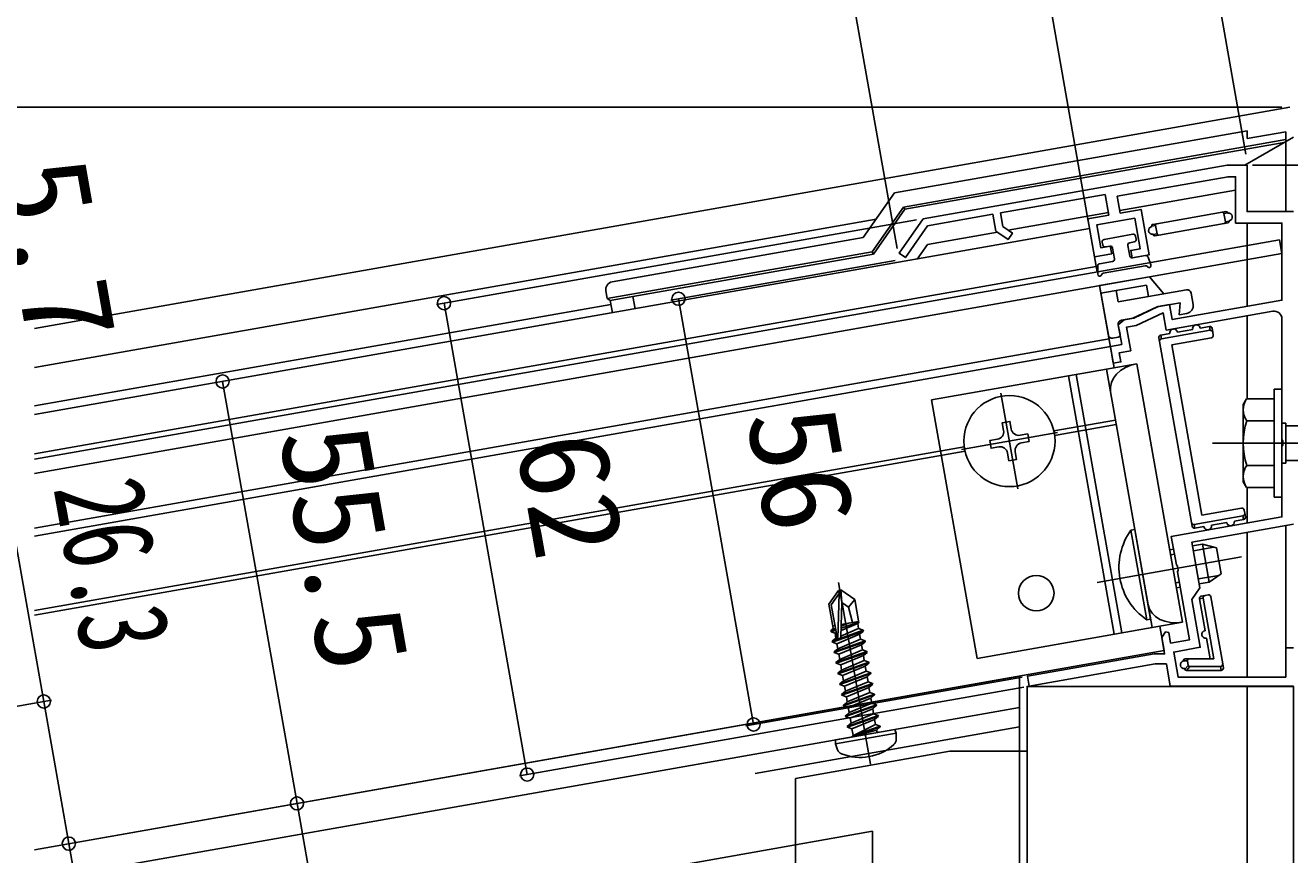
# Model space of a CAD drawing. Units: millimetres, scale not verified. Extents: x -700 to 700, y -1044 to 1037.
# Drawn here: x 161.3 to 325, y 599.5 to 706.9 of the extents above; entities that cross this region are included whole.
import ezdxf
from ezdxf.enums import TextEntityAlignment as Align

# ---------------------------------------------------------------- set-up
doc = ezdxf.new("R2010")
doc.units = ezdxf.units.MM
doc.header["$LTSCALE"] = 6
for name, color, linetype in [('0-3_YKK_11', 7, 'Continuous'), ('0-4_YKK_12', 2, 'Continuous'), ('0-5_YKK_13', 4, 'Continuous'), ('0-6_YKK_D', 6, 'Continuous')]:
    doc.layers.add(name, color=color, linetype=linetype)
doc.styles.add('ＭＳ ゴシック', font='')
doc.styles.get('ＭＳ ゴシック').set_extended_font_data('MS Gothic')

msp = doc.modelspace()

# ---------------------------------------------------------------- linework, layer by layer
at = {"layer": '0-3_YKK_11'}
for points in [[(277.54, 681.839), (316.9, 688.779), (319.5, 688.779), (319.5, 682.779), (325.5, 682.779)], [(322.826, 669.854), (309.029, 667.421), (308.636, 669.652), (305.139, 668.022), (303.885, 667.801), (304.424, 664.748), (302.946, 664.487), (303.155, 663.306), (302.17, 663.132), (301.788, 665.298), (303.265, 665.559), (302.814, 668.119), (303.58, 668.762), (304.835, 668.984), (307.987, 670.453), (309.464, 670.714), (309.806, 668.777), (324, 671.279), (324, 681.279), (318, 681.279), (318, 687.279), (317.031, 687.279), (302.674, 684.748), (303.056, 682.581), (305.764, 683.059), (306.806, 677.15), (304.59, 676.759), (304.417, 677.744), (305.648, 677.961), (304.953, 681.9), (300.029, 681.032), (300.55, 678.078), (301.781, 678.295), (301.955, 677.31), (299.739, 676.919), (298.871, 681.843), (301.579, 682.321), (301.11, 684.98), (287.569, 682.592), (287.879, 680.833)], [(287.879, 680.833), (289.108, 679.973), (288.534, 679.154), (286.966, 680.252), (286.584, 682.418), (278.122, 680.926), (275.239, 676.81), (274.42, 677.383), (277.54, 681.839)], [(325.5, 621.279), (309.55, 621.279), (309.038, 624.179), (307.579, 624.179), (291.268, 621.303), (291.042, 622.584), (307.465, 625.479), (308.809, 625.479), (308.434, 627.604), (308.945, 628.334), (309.337, 628.247), (309.58, 626.868), (312.042, 627.302), (310.489, 636.108), (310.575, 636.309), (310.48, 636.851), (310.33, 637.01), (309.68, 640.695), (324, 643.22), (324, 652.321), (324.12, 652.504), (324.12, 653.054), (324, 653.238), (324, 668.869)], [(325.5, 642.266), (312.351, 639.948), (313.392, 634.039), (312.338, 632.533), (313.432, 626.328), (309.985, 625.721), (310.557, 622.479), (324.5, 622.479), (324.5, 626.279), (325.5, 626.279)]]:
    msp.add_lwpolyline(points, dxfattribs=at)
msp.add_arc((323, 668.869), 1, 360, 99.99998, dxfattribs=at)
at = {"layer": '0-4_YKK_12'}
for p, q in [((162.47, 667.646), (325.009, 696.306)), ((162.47, 662.581), (271.46, 681.799)), ((299.097, 680.562), (162.47, 656.471)), ((299.097, 680.562), (300.086, 674.949)), ((299.965, 675.638), (162.47, 651.394)), ((300.399, 673.177), (302.274, 662.541)), ((162.47, 657.593), (237.108, 670.754)), ((162.47, 640.732), (301.788, 665.297)), ((289.812, 646.838), (287.624, 659.247)), ((302.453, 655.768), (294.469, 654.36)), ((302.557, 655.177), (294.573, 653.769)), ((282.513, 651.949), (294.922, 654.137)), ((282.863, 652.314), (162.47, 631.085)), ((282.967, 651.723), (162.47, 630.476)), ((315, 652.779), (417.109, 652.779)), ((300.059, 634.74), (318.771, 638.04)), ((270.713, 611.18), (266.563, 634.717)), ((308.178, 629.058), (308.734, 625.905)), ((162.47, 600.115), (308.734, 625.905)), ((290.041, 622.609), (162.47, 600.115)), ((290.041, 622.609), (162.47, 600.115)), ((290.041, 622.609), (290.041, 595.7)), ((319.5, 621.274), (319.5, 520.391)), ((162.47, 596.053), (290.041, 618.547)), ((255.774, 609.967), (290.041, 616.009)), ((261, 609.344), (281, 612.87)), ((281, 612.87), (290.035, 612.87)), ((290.041, 612.87), (291.006, 612.87)), ((291, 612.87), (291, 520.391)), ((261, 609.344), (261, 590.581))]:
    msp.add_line(p, q, dxfattribs=at)
msp.add_lwpolyline([(325.5, 597.431), (325.5, 621.274), (291, 621.274), (291, 520.391)], dxfattribs=at)
at = {"layer": '0-5_YKK_13'}
for p, q in [((273.832, 685.187), (319.5, 693.239)), ((319.5, 693.239), (319.5, 692.224)), ((319.5, 692.224), (324.5, 693.105)), ((324.5, 693.105), (324.5, 692.09)), ((324.5, 692.09), (274.995, 683.361)), ((275.184, 683.065), (324.5, 691.761)), ((319.2, 688.779), (325.5, 692.417)), ((324.5, 692.09), (324.5, 691.761)), ((324.5, 691.761), (324.5, 682.779)), ((269.776, 679.394), (273.832, 685.187)), ((318, 685.538), (303.001, 682.893)), ((274.995, 683.361), (270.939, 677.569)), ((271.128, 677.273), (275.184, 683.065)), ((274.995, 683.361), (275.184, 683.065)), ((316.759, 682.78), (316.265, 682.693)), ((301.524, 682.632), (288.548, 680.345)), ((307.798, 681.2), (307.304, 681.113)), ((307.798, 681.2), (316.265, 682.693)), ((316.526, 681.216), (308.058, 679.723)), ((316.498, 682.531), (316.99, 682.618)), ((316.689, 681.448), (316.498, 682.531)), ((316.526, 681.216), (317.019, 681.303)), ((317.181, 681.535), (316.689, 681.448)), ((316.999, 682.569), (316.99, 682.618)), ((317.181, 681.535), (317.173, 681.584)), ((319.5, 670.486), (319.5, 681.279)), ((287.179, 680.103), (278.091, 678.501)), ((304.71, 679.827), (300.967, 679.167)), ((305.057, 679.583), (305.127, 679.189)), ((307.142, 680.881), (307.635, 680.968)), ((307.142, 680.881), (307.151, 680.832)), ((307.325, 679.847), (307.333, 679.798)), ((307.826, 679.885), (307.333, 679.798)), ((307.565, 679.636), (308.058, 679.723)), ((307.826, 679.885), (307.635, 680.968)), ((323.69, 679.111), (162.47, 650.683)), ((237.267, 673.662), (269.776, 679.394)), ((278.091, 678.501), (276.774, 676.62)), ((300.724, 678.819), (300.793, 678.425)), ((301.732, 678.286), (301.141, 678.182)), ((302.079, 678.043), (302.322, 676.664)), ((304.049, 678.39), (304.292, 677.011)), ((304.292, 678.738), (304.883, 678.842)), ((324.003, 677.338), (323.69, 679.111)), ((324.003, 677.338), (162.47, 648.855)), ((270.939, 677.569), (236.631, 671.519)), ((239.961, 671.777), (271.128, 677.273)), ((270.939, 677.569), (271.128, 677.273)), ((300.391, 676.019), (302.079, 676.316)), ((306.328, 677.066), (304.64, 676.768)), ((307.026, 675.871), (306.662, 676.873)), ((300.143, 674.657), (300.143, 675.723)), ((300.628, 674.563), (300.638, 674.59)), ((306.302, 675.741), (300.868, 674.783)), ((306.603, 675.616), (306.584, 675.638)), ((300.399, 673.177), (306.856, 674.315)), ((300.399, 673.177), (301.527, 666.776)), ((306.481, 673.234), (300.572, 672.192)), ((306.481, 673.234), (306.742, 671.757)), ((308.711, 672.104), (306.856, 674.315)), ((236.631, 671.519), (236.457, 672.506)), ((236.631, 671.519), (237.021, 671.246)), ((239.963, 671.765), (237.021, 671.246)), ((240.243, 670.178), (239.961, 671.777)), ((302.542, 672.539), (302.802, 671.062)), ((302.802, 671.062), (311.666, 672.625)), ((312.245, 672.219), (312.505, 670.742)), ((237.021, 671.246), (237.301, 669.659)), ((304.696, 668.959), (307.848, 670.429)), ((310.845, 670.957), (307.848, 670.429)), ((310.709, 669.41), (310.845, 670.957)), ((302.814, 668.119), (303.039, 666.839)), ((303.219, 668.699), (304.696, 668.959)), ((311.694, 669.584), (310.709, 669.41)), ((319.5, 658.529), (319.5, 669.267)), ((302.796, 666.492), (302.107, 666.37)), ((308.067, 666.422), (308.154, 665.929)), ((309.492, 666.978), (308.31, 666.77)), ((308.397, 666.278), (308.31, 666.77)), ((308.397, 666.278), (314.7, 667.389)), ((314.874, 666.404), (309.753, 665.501)), ((312.447, 667.499), (310.477, 667.152)), ((314.613, 667.881), (313.431, 667.673)), ((314.613, 667.881), (314.7, 667.389)), ((315.048, 667.145), (314.961, 667.638)), ((315.048, 667.145), (315.117, 666.752)), ((162.47, 641.747), (301.614, 666.282)), ((312.287, 642.492), (308.154, 665.929)), ((309.753, 665.501), (313.642, 643.441)), ((296.365, 661.499), (302.269, 628.016)), ((297.35, 661.673), (303.254, 628.189)), ((307.193, 628.884), (301.289, 662.367)), ((311.133, 629.578), (305.229, 663.062)), ((284.543, 624.89), (278.639, 658.373)), ((319, 657.779), (319.433, 658.529)), ((323, 658.529), (319.431, 658.529)), ((323, 659.779), (323, 645.779)), ((323, 659.779), (324, 659.779)), ((323, 658.529), (323, 647.029)), ((324, 659.779), (324, 645.779)), ((319, 647.779), (319, 657.779)), ((323, 655.666), (319.447, 655.666)), ((324, 655.379), (324.5, 655.379)), ((324.5, 655.379), (324.5, 650.179)), ((324.5, 655.029), (328, 655.029)), ((290.282, 652.811), (291.266, 652.984)), ((324, 650.179), (324.5, 650.179)), ((329, 650.529), (324.5, 650.529)), ((323, 649.893), (319.447, 649.893)), ((319, 647.779), (319.433, 647.029)), ((319.431, 647.029), (323, 647.029)), ((319.5, 642.427), (319.5, 647.029)), ((323, 645.779), (324, 645.779)), ((313.642, 643.441), (318.763, 644.344)), ((319.111, 644.101), (319.18, 643.708)), ((319.267, 643.215), (319.18, 643.708)), ((312.287, 642.492), (312.374, 641.999)), ((312.634, 642.248), (318.937, 643.36)), ((312.721, 641.756), (312.634, 642.248)), ((312.721, 641.756), (313.903, 641.964)), ((314.888, 642.138), (316.857, 642.485)), ((317.842, 642.659), (319.024, 642.867)), ((318.937, 643.36), (319.024, 642.867)), ((324.5, 642.09), (324.5, 622.779)), ((304.451, 641.506), (304.952, 641.594)), ((304.952, 641.594), (307.001, 629.973)), ((319.5, 622.479), (319.5, 641.208)), ((309.482, 638.94), (309.974, 639.027)), ((312.55, 638.817), (315.199, 639.284)), ((315.53, 639.194), (313.717, 639.687)), ((315.53, 639.194), (316.12, 635.846)), ((309.595, 638.296), (310.088, 638.383)), ((313.191, 635.182), (315.84, 635.649)), ((316.12, 635.846), (314.585, 634.763)), ((266.589, 633.706), (265.332, 631.911)), ((266.885, 633.758), (266.589, 633.706)), ((266.663, 633.289), (266.589, 633.706)), ((267.018, 632.135), (266.737, 633.732)), ((267.018, 632.135), (266.885, 633.758)), ((266.885, 633.758), (268.68, 632.501)), ((310.237, 634.661), (310.729, 634.747)), ((310.35, 634.016), (310.843, 634.103)), ((313.305, 634.537), (314.585, 634.763)), ((265.649, 631.84), (266.663, 633.289)), ((266.488, 627.472), (266.663, 633.289)), ((266.884, 627.659), (267.018, 632.135)), ((267.877, 631.544), (268.68, 632.501)), ((269.206, 629.516), (268.68, 632.501)), ((313.316, 632.62), (313.809, 632.707)), ((313.316, 632.62), (314.046, 628.484)), ((314.053, 633.055), (313.56, 632.968)), ((315.198, 624.828), (313.809, 632.707)), ((314.053, 633.055), (314.446, 633.124)), ((314.794, 632.881), (316.328, 624.181)), ((265.882, 628.79), (265.332, 631.911)), ((266.392, 627.628), (265.649, 631.84)), ((265.617, 628.567), (265.882, 628.79)), ((265.617, 628.567), (266.187, 628.786)), ((265.827, 629.104), (266.122, 629.156)), ((266.888, 627.786), (269.189, 628.75)), ((266.909, 628.498), (269.074, 629.405)), ((266.918, 628.799), (269.192, 629.598)), ((266.926, 629.07), (268.026, 629.492)), ((266.933, 629.299), (269.175, 629.694)), ((269.206, 629.516), (269.074, 629.405)), ((269.189, 628.75), (269.074, 629.405)), ((269.786, 628.533), (269.189, 628.75)), ((265.654, 628.355), (265.617, 628.567)), ((265.654, 628.355), (266.228, 628.556)), ((265.654, 628.355), (266.142, 628.177)), ((265.771, 627.114), (266.645, 627.423)), ((265.789, 627.016), (265.771, 627.114)), ((269.803, 628.434), (265.789, 627.016)), ((266.015, 625.735), (270.029, 627.154)), ((266.142, 628.177), (266.287, 628.238)), ((266.258, 627.522), (266.142, 628.177)), ((266.386, 626.798), (269.317, 628.026)), ((266.785, 627.472), (269.786, 628.533)), ((269.803, 628.434), (269.317, 628.026)), ((269.432, 627.371), (269.317, 628.026)), ((270.029, 627.154), (269.432, 627.371)), ((269.803, 628.434), (269.786, 628.533)), ((270.047, 627.056), (270.029, 627.154)), ((314.219, 627.499), (314.69, 624.828)), ((265.789, 627.016), (266.386, 626.798)), ((266.032, 625.637), (266.015, 625.735)), ((270.047, 627.056), (266.032, 625.637)), ((266.032, 625.637), (266.629, 625.42)), ((266.258, 624.357), (270.272, 625.775)), ((270.29, 625.677), (266.275, 624.258)), ((266.501, 626.144), (266.386, 626.798)), ((266.629, 625.42), (269.56, 626.647)), ((270.047, 627.056), (269.56, 626.647)), ((269.675, 625.993), (269.56, 626.647)), ((270.272, 625.775), (269.675, 625.993)), ((270.29, 625.677), (269.803, 625.269)), ((270.29, 625.677), (270.272, 625.775)), ((266.275, 624.258), (266.258, 624.357)), ((266.275, 624.258), (266.872, 624.041)), ((266.501, 622.978), (270.515, 624.397)), ((270.533, 624.298), (266.518, 622.88)), ((266.744, 624.765), (266.629, 625.42)), ((266.872, 624.041), (269.803, 625.269)), ((266.987, 623.386), (266.872, 624.041)), ((267.115, 622.662), (270.046, 623.89)), ((269.919, 624.614), (269.803, 625.269)), ((270.515, 624.397), (269.919, 624.614)), ((270.533, 624.298), (270.046, 623.89)), ((270.162, 623.235), (270.046, 623.89)), ((270.533, 624.298), (270.515, 624.397)), ((311.255, 624.594), (311.763, 624.594)), ((311.255, 624.594), (311.255, 624.594)), ((311.259, 624.571), (311.255, 624.594)), ((311.869, 623.993), (311.449, 623.493)), ((311.96, 624.828), (311.452, 624.828)), ((311.645, 623.328), (312.065, 623.828)), ((311.869, 623.993), (311.763, 624.594)), ((311.96, 624.828), (315.198, 624.828)), ((312.065, 623.828), (316.032, 623.828)), ((316.032, 623.828), (316.121, 623.328)), ((316.416, 623.68), (316.328, 624.181)), ((266.518, 622.88), (266.501, 622.978)), ((266.518, 622.88), (267.115, 622.662)), ((266.744, 621.599), (270.758, 623.018)), ((270.776, 622.919), (266.761, 621.501)), ((267.23, 622.007), (267.115, 622.662)), ((267.358, 621.284), (270.289, 622.511)), ((270.758, 623.018), (270.162, 623.235)), ((270.776, 622.919), (270.289, 622.511)), ((270.405, 621.856), (270.289, 622.511)), ((270.776, 622.919), (270.758, 623.018)), ((311.449, 623.494), (311.433, 623.586)), ((311.449, 623.493), (311.449, 623.494)), ((311.645, 623.328), (311.646, 623.328)), ((266.761, 621.501), (266.744, 621.599)), ((266.761, 621.501), (267.358, 621.284)), ((266.987, 620.221), (271.002, 621.639)), ((271.019, 621.541), (267.004, 620.122)), ((267.473, 620.629), (267.358, 621.284)), ((267.601, 619.905), (270.532, 621.133)), ((271.002, 621.639), (270.405, 621.856)), ((271.019, 621.541), (270.532, 621.133)), ((270.648, 620.478), (270.532, 621.133)), ((271.019, 621.541), (271.002, 621.639)), ((267.004, 620.122), (266.987, 620.221)), ((267.004, 620.122), (267.601, 619.905)), ((267.23, 618.842), (271.245, 620.26)), ((271.262, 620.162), (267.247, 618.743)), ((267.717, 619.25), (267.601, 619.905)), ((267.844, 618.526), (270.776, 619.754)), ((271.245, 620.26), (270.648, 620.478)), ((271.262, 620.162), (270.776, 619.754)), ((270.891, 619.099), (270.776, 619.754)), ((271.488, 618.882), (270.891, 619.099)), ((271.262, 620.162), (271.245, 620.26)), ((267.247, 618.743), (267.23, 618.842)), ((267.247, 618.743), (267.844, 618.526)), ((267.473, 617.463), (271.488, 618.882)), ((267.491, 617.365), (267.473, 617.463)), ((271.505, 618.783), (267.491, 617.365)), ((267.491, 617.365), (268.087, 617.147)), ((267.716, 616.084), (271.731, 617.503)), ((271.748, 617.405), (267.734, 615.986)), ((267.96, 617.871), (267.844, 618.526)), ((268.087, 617.147), (271.019, 618.375)), ((268.203, 616.493), (271.134, 617.72)), ((271.505, 618.783), (271.019, 618.375)), ((271.134, 617.72), (271.019, 618.375)), ((271.731, 617.503), (271.134, 617.72)), ((271.748, 617.405), (271.262, 616.996)), ((271.505, 618.783), (271.488, 618.882)), ((271.748, 617.405), (271.731, 617.503)), ((266.184, 614.342), (273.889, 615.7)), ((267.716, 616.084), (268.203, 616.493)), ((267.734, 615.986), (267.716, 616.084)), ((267.734, 615.986), (268.33, 615.769)), ((268.203, 616.493), (268.087, 617.147)), ((268.33, 615.769), (271.262, 616.996)), ((268.475, 614.949), (268.33, 615.769)), ((271.377, 616.342), (268.533, 614.908)), ((268.533, 614.908), (271.974, 616.124)), ((271.991, 616.026), (268.55, 614.81)), ((271.377, 616.342), (271.262, 616.996)), ((271.974, 616.124), (271.377, 616.342)), ((271.991, 616.026), (271.505, 615.618)), ((271.991, 616.026), (271.974, 616.124)), ((271.991, 616.026), (271.974, 616.124)), ((274.062, 615.223), (273.889, 615.7)), ((266.184, 613.834), (274.062, 615.223)), ((266.184, 613.834), (266.184, 614.342)), ((268.55, 614.81), (268.533, 614.908)), ((268.55, 614.81), (271.505, 615.618)), ((271.528, 615.487), (271.505, 615.618)), ((274.062, 615.223), (274.062, 614.408)), ((266.184, 613.834), (266.462, 613.068)), ((271, 602.498), (162.47, 583.361)), ((271, 520.391), (271, 602.498))]:
    msp.add_line(p, q, dxfattribs=at)
for points in [[(305.229, 663.062), (301.289, 662.367), (278.639, 658.373)], [(288.95, 654.607), (288.776, 655.591), (287.791, 655.418), (287.965, 654.433)], [(291.266, 652.984), (291.093, 653.969), (290.108, 653.796)], [(287.154, 653.275), (286.169, 653.101), (286.342, 652.116), (287.327, 652.29)], [(288.486, 651.479), (288.659, 650.494), (289.644, 650.667), (289.47, 651.652)], [(304.451, 641.506), (306.5, 629.885), (307.001, 629.973)], [(312.436, 639.461), (313.717, 639.687), (314.585, 634.763)], [(267.018, 632.135), (267.877, 631.544), (268.387, 629.556)], [(311.133, 629.578), (307.193, 628.884), (284.543, 624.89)], [(265.771, 627.114), (266.258, 627.522), (266.4, 627.582)], [(266.015, 625.735), (266.501, 626.144), (269.432, 627.371)], [(266.258, 624.357), (266.744, 624.765), (269.675, 625.993)], [(266.501, 622.978), (266.987, 623.386), (269.919, 624.614)], [(266.744, 621.599), (267.23, 622.007), (270.162, 623.235)], [(311.646, 623.328), (316.121, 623.328), (316.121, 623.328)], [(266.987, 620.221), (267.473, 620.629), (270.405, 621.856)], [(267.23, 618.842), (267.717, 619.25), (270.648, 620.478)], [(267.473, 617.463), (267.96, 617.871), (270.891, 619.099)]]:
    msp.add_lwpolyline(points, dxfattribs=at)
for centre, radius in [((288.718, 653.043), 5.9), ((292.191, 633.346), 2.3)]:
    msp.add_circle(centre, radius, dxfattribs=at)
for centre, radius, start, end in [((316.793, 682.583), 0.2, 10, 100), ((307.339, 680.916), 0.2, 100, 190), ((317.086, 682.076), 0.5, 280, 100), ((316.984, 681.5), 0.2, 280, 10), ((304.762, 679.531), 0.3, 10, 100), ((307.238, 680.34), 0.5, 100, 280), ((307.53, 679.833), 0.2, 190, 280), ((301.019, 678.871), 0.3, 100, 190), ((301.089, 678.477), 0.3, 190, 280), ((301.784, 677.991), 0.3, 10, 100), ((304.344, 678.442), 0.3, 100, 190), ((304.831, 679.137), 0.3, 280, 10), ((302.027, 676.612), 0.3, 280, 10), ((304.588, 677.063), 0.3, 190, 280), ((306.38, 676.77), 0.3, 20, 100), ((300.443, 675.723), 0.3, 100, 180), ((300.393, 674.648), 0.25, 177.958, 340), ((300.92, 674.487), 0.3, 100, 160), ((306.355, 675.446), 0.3, 40, 100), ((306.794, 675.777), 0.25, 220, 22.042), ((311.753, 672.133), 0.5, 10, 100), ((311.521, 670.569), 1, 280, 10), ((303.306, 668.206), 0.5, 100, 190), ((312.939, 667.586), 0.5, 10, 190), ((302.02, 666.863), 0.5, 190, 280), ((302.744, 666.787), 0.3, 280, 10), ((308.362, 666.474), 0.3, 100, 190), ((309.985, 667.065), 0.5, 10, 190), ((314.665, 667.586), 0.3, 10, 100), ((314.822, 666.699), 0.3, 280, 10), ((321.556, 657.11), 2.556, 146.25178, 214.38425), ((328.553, 652.779), 9.553, 162.41205, 197.58795), ((286.98, 654.259), 1, 280, 10), ((289.934, 654.78), 1, 190, 280), ((287.501, 651.305), 1, 10, 100), ((290.455, 651.826), 1, 100, 190), ((321.556, 648.449), 2.556, 145.61575, 213.74822), ((318.815, 644.049), 0.3, 10, 100), ((312.669, 642.051), 0.3, 190, 280), ((314.395, 642.051), 0.5, 190, 10), ((317.35, 642.572), 0.5, 190, 10), ((318.972, 643.163), 0.3, 280, 10), ((311.13, 636.692), 8.232, 144.2189, 235.7811), ((313.612, 632.672), 0.3, 100, 190), ((314.498, 632.829), 0.3, 10, 100), ((266.636, 627.671), 0.248, 190, 357.19096), ((314.133, 627.992), 0.5, 100, 280), ((311.346, 624.078), 0.5, 100, 280), ((311.452, 624.628), 0.2, 90, 189.97762), ((311.646, 623.528), 0.2, 190.10648, 269.89352), ((316.121, 623.628), 0.3, 270.02238, 10), ((268.278, 614.914), 0.2, 280, 10), ((271.725, 615.522), 0.2, 190, 280), ((273.162, 614.408), 0.9, 312.05588, 0), ((267.308, 613.376), 0.9, 200, 247.94412), ((269.411, 618.566), 6.5, 247.94412, 312.05588)]:
    msp.add_arc(centre, radius, start, end, dxfattribs=at)
for centre, major_axis, ratio, start_param, end_param in [((307.833, 681.003), (-0.198, -0.035), 0.995037, 4.712389, 6.2831853), ((316.3, 682.496), (0.198, 0.035), 0.995037, 0, 1.5707963), ((316.491, 681.413), (0.198, 0.035), 0.995037, 4.712389, 6.2831853), ((308.024, 679.92), (0.198, 0.035), 0.995037, 3.1415927, 4.712389), ((237.445, 672.676), (-0.822, 0.576), 0.99628, 5.4996506, 7.06672), ((314.752, 667.093), (0.052, -0.296), 0.997785, 1.5707963, 3.1415927), ((308.449, 665.981), (0.052, -0.296), 0.997785, 3.1415927, 4.712389), ((305.75, 660.108), (-3.939, -0.695), 0.75, 4.712389, 6.2831853), ((318.885, 643.656), (-0.052, 0.296), 0.997785, 3.1415927, 4.712389), ((312.582, 642.544), (0.052, -0.296), 0.997785, 4.712389, 6.2831853), ((314.105, 632.759), (0.296, 0.052), 0.997785, 1.5707963, 3.1415927), ((310.612, 632.533), (-3.939, -0.695), 0.75, 0, 1.5707963), ((311.96, 624.628), (-0.2, 0), 0.997717, 4.712389, 6.4573277), ((312.066, 624.029), (0.129, 0.154), 0.996235, 2.445318, 3.8378673), ((316.032, 624.129), (-0.052, 0.296), 0.997717, 2.9674503, 4.712389)]:
    msp.add_ellipse(centre, major_axis=major_axis, ratio=ratio, start_param=start_param, end_param=end_param, dxfattribs=at)
at = {"layer": '0-6_YKK_D'}
for p, q in [((319.326, 690.223), (306.682, 761.93)), ((274.164, 677.994), (260.79, 753.838)), ((298.923, 681.547), (290.62, 728.635)), ((274.164, 677.994), (266, 724.293)), ((324.01, 696.3), (-581, 696.3)), ((320.2, 688.779), (474, 688.779)), ((320.2, 688.779), (444, 688.779)), ((320.2, 688.779), (474, 688.779)), ((276.678, 681.687), (214.519, 670.727)), ((273.932, 676.43), (244.88, 671.308)), ((245.865, 671.481), (255.589, 616.332)), ((215.504, 670.901), (226.27, 609.842)), ((196.466, 606.109), (186.828, 660.766)), ((163.675, 619.316), (159.108, 645.216)), ((290.353, 622.462), (254.604, 616.159)), ((290.578, 621.182), (225.286, 609.669)), ((125.98, 612.669), (164.659, 619.489)), ((125.98, 612.669), (164.659, 619.489)), ((197.365, 606.268), (197.451, 606.283))]:
    msp.add_line(p, q, dxfattribs=at)
for points in [[(163.675, 619.316), (166.922, 600.9), (174.584, 557.443)], [(196.466, 606.109), (201.068, 580.012), (208.999, 535.033)]]:
    msp.add_lwpolyline(points, dxfattribs=at)
for centre in [(215.504, 670.901), (245.865, 671.481), (186.828, 660.766), (163.675, 619.316), (163.675, 619.316), (255.589, 616.332), (226.27, 609.842), (196.466, 606.109), (196.466, 606.109), (166.922, 600.9)]:
    msp.add_circle(centre, 0.85, dxfattribs=at)

# ---------------------------------------------------------------- texts
at = {"layer": '0-6_YKK_D', "style": 'ＭＳ ゴシック'}
for s, p in [('5.7', (154.112, 687.943)), ('56', (251.176, 655.756)), ('55.5', (190.668, 653.389)), ('62', (221.321, 652.31))]:
    msp.add_text(s, height=11.73, rotation=280, dxfattribs=at).set_placement(p, align=Align.BOTTOM_LEFT)
at = {"layer": '0-6_YKK_D', "style": 'ＭＳ ゴシック', "width": 0.7}
msp.add_text('26.3', height=11.73, rotation=280, dxfattribs=at).set_placement((161.444, 646.362), align=Align.BOTTOM_LEFT)

doc.saveas('drawing.dxf')
